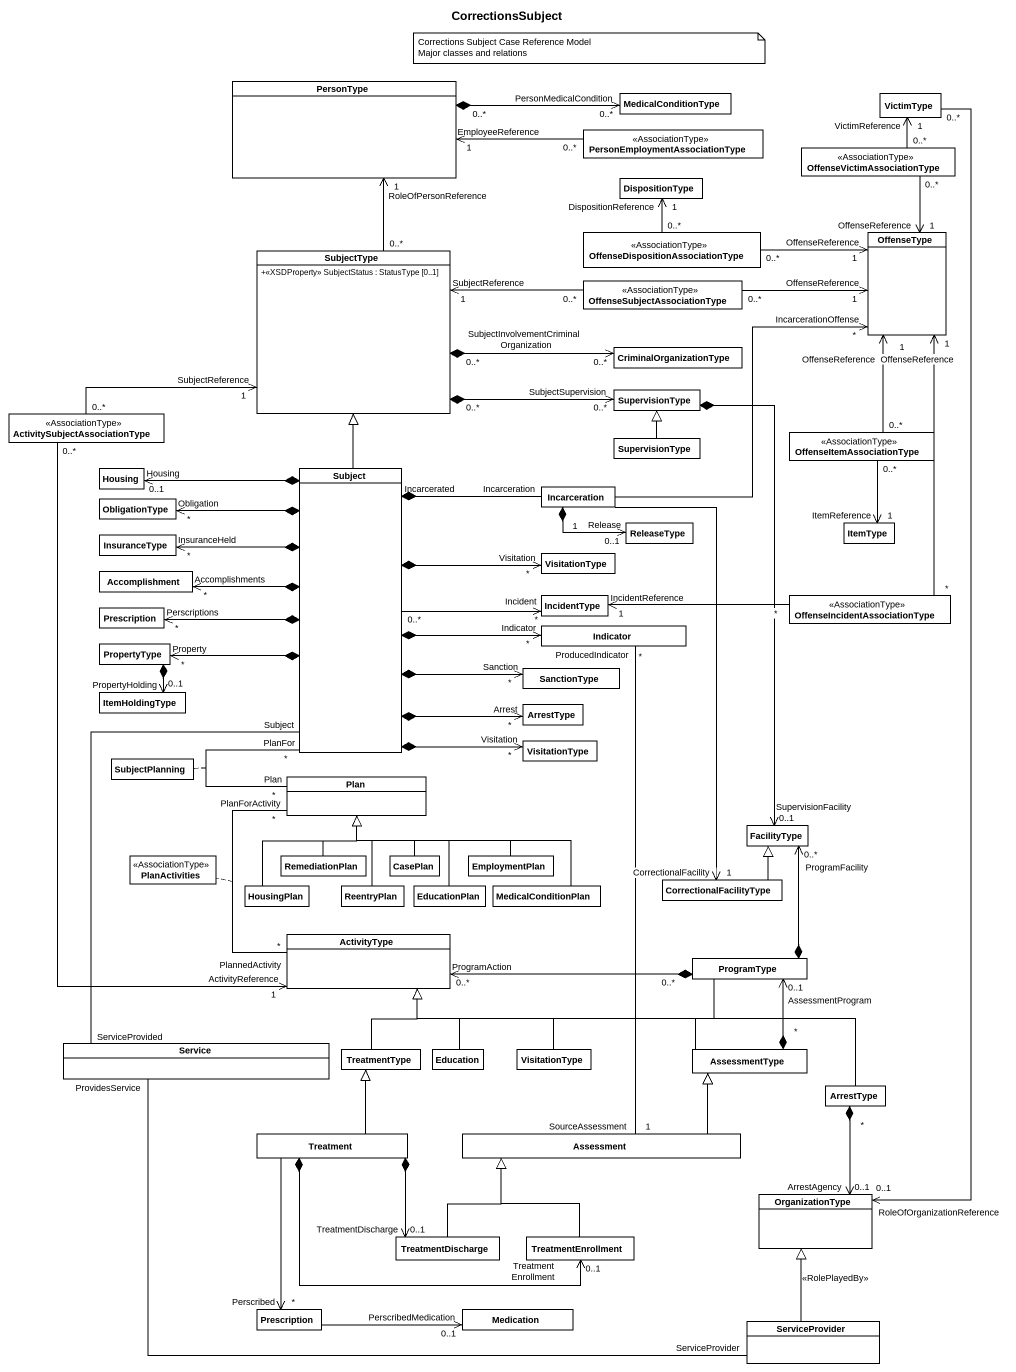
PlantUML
@startuml
title CorrectionsSubject
hide circle
hide empty members
skinparam classAttributeIconSize 0
class PersonType
class MedicalConditionType
class VictimType
class "PersonEmploymentAssociationType" as PersonEmploymentAssociationT <<AssociationType>>
class OffenseVictimAssociationType <<AssociationType>>
class DispositionType
class SubjectType {
  +<<XSDProperty>> SubjectStatus : StatusType [0..1]
}
class "OffenseDispositionAssociationType" as OffenseDispositionAssociatio <<AssociationType>>
class OffenseType
class "OffenseSubjectAssociationType" as OffenseSubjectAssociationTyp <<AssociationType>>
class CriminalOrganizationType
class "ActivitySubjectAssociationType" as ActivitySubjectAssociationTy <<AssociationType>>
class SupervisionType
class "SupervisionType" as SupervisionType_2
class OffenseItemAssociationType <<AssociationType>>
class ObligationType
class Housing
class Subject
class Incarceration
class InsuranceType
class ReleaseType
class ItemType
class Accomplishment
class VisitationType
class Prescription
class IncidentType
class "OffenseIncidentAssociationType" as OffenseIncidentAssociationTy <<AssociationType>>
class PropertyType
class Indicator
class ItemHoldingType
class SanctionType
class ArrestType
class SubjectPlanning
class "VisitationType" as VisitationType_2
class Plan
class FacilityType
class PlanActivities <<AssociationType>>
class HousingPlan
class RemediationPlan
class ReentryPlan
class CasePlan
class EducationPlan
class EmploymentPlan
class MedicalConditionPlan
class CorrectionalFacilityType
class ActivityType
class ProgramType
class Service
class TreatmentType
class Education
class "VisitationType" as VisitationType_3
class AssessmentType
class "ArrestType" as ArrestType_2
class Treatment
class Assessment
class OrganizationType
class TreatmentDischarge
class TreatmentEnrollment
class "Prescription" as Prescription_2
class Medication
class ServiceProvider
PersonType "0..*" *-right-> "PersonMedicalCondition\n0..*" MedicalConditionType
VictimType "0..*" --> "RoleOfOrganizationReference\n0..1" OrganizationType
PersonEmploymentAssociationT "0..*" -left-> "EmployeeReference\n1" PersonType
OffenseVictimAssociationType "0..*" -up-> "1\nVictimReference" VictimType
OffenseVictimAssociationType "0..*" --> "OffenseReference\n1" OffenseType
SubjectType "0..*" -up-> "RoleOfPersonReference\n1" PersonType
SubjectType "0..*" *-right-> "SubjectInvolvementCriminalOrganization\n0..*" CriminalOrganizationType
SubjectType "0..*" *-right-> "SubjectSupervision\n0..*" SupervisionType
OffenseDispositionAssociatio "0..*" -up-> "DispositionReference\n1" DispositionType
OffenseDispositionAssociatio "0..*" -right-> "OffenseReference\n1" OffenseType
OffenseSubjectAssociationTyp "0..*" -left-> "SubjectReference\n1" SubjectType
OffenseSubjectAssociationTyp "0..*" -right-> "OffenseReference\n1" OffenseType
ActivitySubjectAssociationTy "0..*" -right-> "SubjectReference\n1" SubjectType
ActivitySubjectAssociationTy "0..*" --> "ActivityReference\n1" ActivityType
SupervisionType *--> "SupervisionFacility\n0..1" FacilityType
SupervisionType_2 -up-|> SupervisionType
OffenseItemAssociationType "0..*" -up-> "OffenseReference\n1" OffenseType
OffenseItemAssociationType "0..*" --> "ItemReference\n1" ItemType
Subject -up-|> SubjectType
Subject *-left-> "Obligation\n*" ObligationType
Subject *-left-> "Housing\n0..1" Housing
Subject "Incarcerated" *-right- "Incarceration" Incarceration
Subject *-left-> "InsuranceHeld\n*" InsuranceType
Subject *-left-> "Accomplishments\n*" Accomplishment
Subject *-right-> "Visitation\n*" VisitationType
Subject *-left-> "Perscriptions\n*" Prescription
Subject "0..*" -right-> "Incident\n*" IncidentType
Subject *-left-> "Property\n*" PropertyType
Subject *-right-> "Indicator\n*" Indicator
Subject *-right-> "Sanction\n*" SanctionType
Subject *-right-> "Arrest\n*" ArrestType
Subject *--> "Visitation\n*" VisitationType_2
Subject "PlanFor\n*" -- "Plan\n*" Plan
(Subject, Plan) .. SubjectPlanning
Subject "Subject" -- "ServiceProvided" Service
Incarceration -up-> "IncarcerationOffense\n*" OffenseType
Incarceration "1" *-right-> "Release\n0..1" ReleaseType
Incarceration --> "CorrectionalFacility\n1" CorrectionalFacilityType
OffenseIncidentAssociationTy "*" -up-> "OffenseReference\n1" OffenseType
OffenseIncidentAssociationTy "*" -left-> "IncidentReference\n1" IncidentType
PropertyType "0..1" *--> "PropertyHolding" ItemHoldingType
Indicator "ProducedIndicator\n*" -- "SourceAssessment\n1" Assessment
Plan "PlanForActivity\n*" -- "PlannedActivity\n*" ActivityType
(Plan, ActivityType) .. PlanActivities
HousingPlan -up-|> Plan
RemediationPlan -up-|> Plan
ReentryPlan -up-|> Plan
CasePlan -up-|> Plan
EducationPlan -up-|> Plan
EmploymentPlan -left-|> Plan
MedicalConditionPlan -left-|> Plan
CorrectionalFacilityType -up-|> FacilityType
ProgramType *-up-> "ProgramFacility\n0..*" FacilityType
ProgramType -left-|> ActivityType
ProgramType "0..*" *-left-> "ProgramAction\n0..*" ActivityType
Service "ProvidesService" -right- "ServiceProvider" ServiceProvider
TreatmentType -up-|> ActivityType
Education -up-|> ActivityType
VisitationType_3 -left-|> ActivityType
AssessmentType -left-|> ActivityType
AssessmentType "*" *-up-> "AssessmentProgram\n0..1" ProgramType
ArrestType_2 -left-|> ActivityType
ArrestType_2 "*" *--> "ArrestAgency\n0..1" OrganizationType
Treatment -up-|> TreatmentType
Treatment *--> "TreatmentDischarge\n0..1" TreatmentDischarge
Treatment *-right-> "TreatmentEnrollment\n0..1" TreatmentEnrollment
Treatment --> "Perscribed\n*" Prescription_2
Assessment -right-|> AssessmentType
TreatmentDischarge -up-|> Assessment
TreatmentEnrollment -up-|> Assessment
Prescription_2 -right-> "PerscribedMedication\n0..1" Medication
ServiceProvider -up-|> OrganizationType : <<RolePlayedBy>>
note as N1
  Corrections Subject Case Reference Model
  Major classes and relations
end note
@enduml
